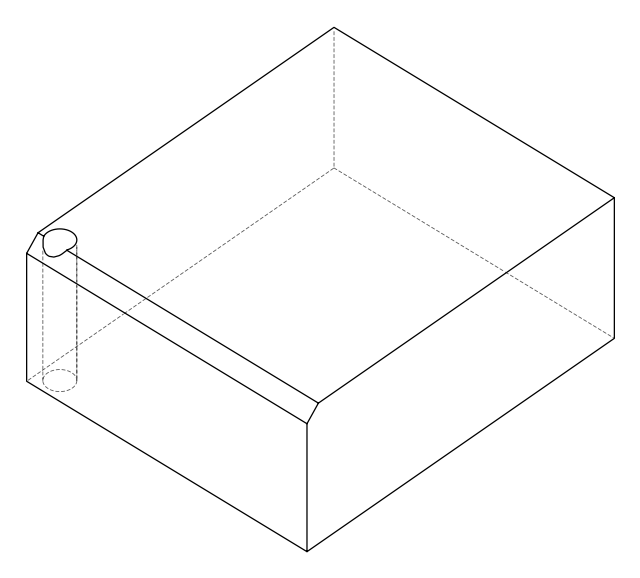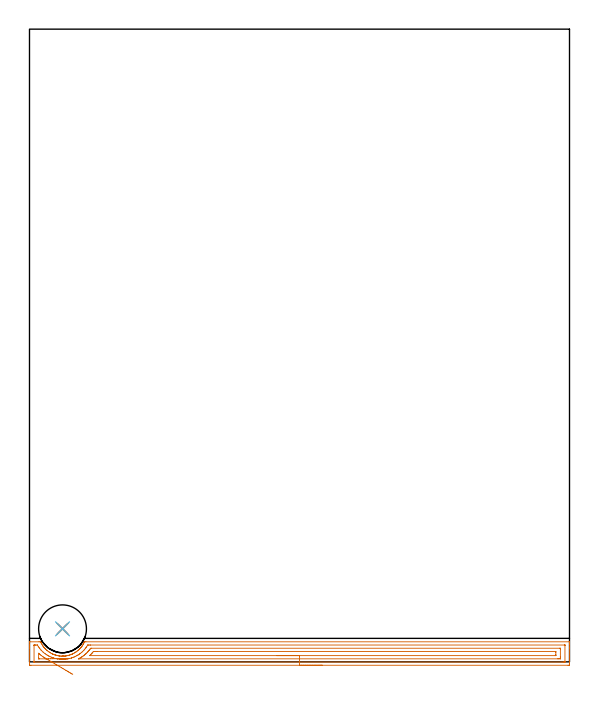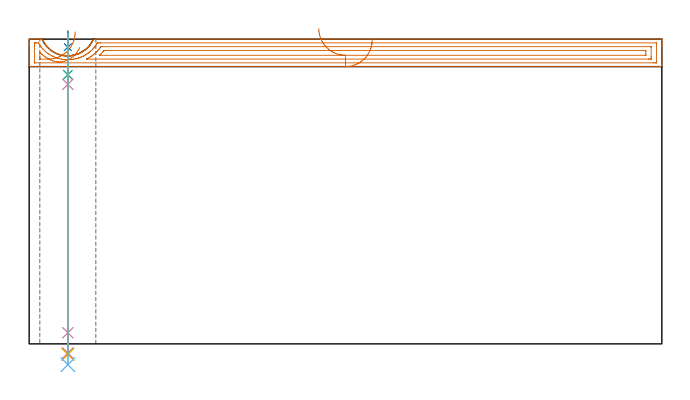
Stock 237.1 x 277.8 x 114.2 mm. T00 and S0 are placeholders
(PLAN: 6 operations, 5 tool changes, 9.4 min)
(1 AREA_MILL | FG_CHAMFER_SURFACE | UGT0205_001 | 7.75 min | 12579 mm3)
(2 SPOT_DRILL | STEP1HOLE | NXT0321_9005460120000 | 0.05 min | 176 mm3)
(3 DRILL_BLIND_HOLE_INTO_CENTER | STEP1HOLE | UGT0301_205 | 0.06 min | 595 mm3)
(4 GUN_DRILL_THROUGH_HOLE | STEP1HOLE | UGT0307_005 | 0.55 min | 5528 mm3)
(5 DRILL_TO_ENLARGE_THROUGH_HOLE | STEP1HOLE | NXT0301_102 | 0.48 min | 10006 mm3)
(6 DRILL_TO_ENLARGE_THROUGH_HOLE_1 | STEP1HOLE | UGT0301_051 | 0.5 min | 22990 mm3)
(TOOL UGT0205_001 | Chamfer Mill 20 x 3 x 45 deg. | D20 FL50 Z2)
(TOOL NXT0321_9005460120000 | NC Spot Drill, 142deg, 12mm, Carbide, Uncoated | D12 PA142 FL30 Z2)
(TOOL UGT0301_205 | Twist Drill 8.9 mm | D8.9 PA118 FL78 Z2)
(TOOL UGT0307_005 | Gun Drill 8.3 mm | D8.3 PA130 FL24 Z1)
(TOOL NXT0301_102 | Carbide Drill 13.5mm [860.1-1350-108A1-MM 2214] | D13.5 PA140 FL123 Z2)
(TOOL UGT0301_051 | Twist Drill 21 mm | D21 PA118 FL145 Z2)
(OP 1 AREA_MILL)
G17 G21 G94 G90
T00 M6
G54
G17 G0 G90 X128.55 Y-1.5 S1061 M3
G43 Z124.2 H0
Z113.9
G94 G1 X128.512 Z113.028 F250.
X128.398 Z112.164
X128.209 Z111.312
X127.947 Z110.48
X127.613 Z109.674
X127.21 Z108.9
X126.742 Z108.164
X126.21 Z107.472
X125.621 Z106.829
X124.978 Z106.24
X124.286 Z105.708
X123.55 Z105.24
X122.776 Z104.837
X121.97 Z104.503
X121.138 Z104.241
X120.287 Z104.052
X119.422 Z103.938
X118.55 Z103.9
X0.619
X0.071 Y-1.494 Z103.904
X0.01 Y-1.492 Z103.906
X0. Y-1.424 Z103.973
Y5.834 Z111.229
Y6.371 Z111.768
Y6.708 Z112.104
Y7.245 Z112.641
Y7.582 Z112.977
Y8.535 Z113.934
X0.003 Y8.67 Z114.062
X0.01 Y8.797 Z114.188
X0.172 Y8.8 Z114.2
X4.193
X4.845 Y8.805 Z114.195
X4.87 Y8.798 Z114.187
X4.878 Y8.792 Z114.182
X4.941 Y8.666 Z114.06
X5.028 Y8.478 Z113.878
X5.042 Y8.447 Z113.846
X5.086 Y8.358 Z113.757
X5.173 Y8.18 Z113.579
X5.384 Y7.803 Z113.201
X5.642 Y7.375 Z112.774
X5.935 Y6.933 Z112.333
X5.98 Y6.871 Z112.27
X6.066 Y6.752 Z112.149
X6.277 Y6.483 Z111.883
X6.349 Y6.393 Z111.791
X6.451 Y6.271 Z111.668
X6.642 Y6.042 Z111.441
X6.741 Y5.931 Z111.331
X6.798 Y5.868 Z111.268
X6.959 Y5.7 Z111.099
X7.122 Y5.543 Z110.942
X7.533 Y5.15 Z110.55
X7.69 Y5.012 Z110.412
X7.851 Y4.877 Z110.277
X8.266 Y4.562 Z109.961
X8.688 Y4.26 Z109.656
X8.744 Y4.223 Z109.62
X9.187 Y3.954 Z109.35
X9.637 Y3.703 Z109.101
X9.866 Y3.592 Z108.991
X10. Y3.528 Z108.925
X10.144 Y3.457 Z108.856
X10.33 Y3.368 Z108.766
X10.447 Y3.319 Z108.717
X10.529 Y3.284 Z108.682
X10.974 Y3.118 Z108.514
X11.105 Y3.075 Z108.47
X11.34 Y2.998 Z108.391
X11.422 Y2.969 Z108.365
X11.547 Y2.933 Z108.332
X11.585 Y2.922 Z108.321
X11.699 Y2.891 Z108.288
X11.787 Y2.868 Z108.261
X11.867 Y2.845 Z108.239
X12.315 Y2.737 Z108.135
X12.761 Y2.652 Z108.051
X12.903 Y2.631 Z108.03
X13.045 Y2.611 Z108.008
X13.127 Y2.601 Z107.994
X13.208 Y2.588 Z107.983
X13.654 Y2.541 Z107.938
X14.1 Y2.514 Z107.911
X14.261 Y2.509 Z107.908
X14.377 Y2.507 Z107.904
X14.463 Y2.504 Z107.902
X14.507 Y2.503
X14.547 Y2.502 Z107.901
X14.578 Y2.503 Z107.902
X14.763 Y2.51 Z107.905
X14.843 Y2.513 Z107.91
X14.914 Y2.516 Z107.911
X14.993 Y2.518 Z107.914
X15.23 Y2.534 Z107.931
X15.44 Y2.549 Z107.945
X15.807 Y2.591 Z107.984
X15.886 Y2.599 Z107.994
X15.969 Y2.61 Z108.009
X16.098 Y2.631 Z108.029
X16.333 Y2.667 Z108.065
X16.779 Y2.757 Z108.153
X17.135 Y2.843 Z108.243
X17.226 Y2.866 Z108.265
X17.594 Y2.974 Z108.372
X17.671 Y2.996 Z108.395
X18.119 Y3.15 Z108.549
X18.191 Y3.178 Z108.577
X18.284 Y3.213 Z108.613
X18.487 Y3.293 Z108.689
X18.564 Y3.322 Z108.719
X18.671 Y3.368 Z108.766
X18.887 Y3.473 Z108.873
X18.98 Y3.519 Z108.919
X19.381 Y3.718 Z109.114
X19.457 Y3.755 Z109.152
X19.888 Y3.999 Z109.394
X20.033 Y4.087 Z109.486
X20.312 Y4.259 Z109.658
X20.349 Y4.284 Z109.684
X20.721 Y4.556 Z109.95
X20.8 Y4.613 Z110.009
X21.242 Y4.955 Z110.353
X21.467 Y5.151 Z110.548
X21.806 Y5.47 Z110.867
X22.135 Y5.798 Z111.196
X22.168 Y5.834 Z111.232
X22.356 Y6.041 Z111.441
X22.376 Y6.066 Z111.466
X22.545 Y6.271 Z111.667
X22.657 Y6.404 Z111.803
X22.699 Y6.455 Z111.854
X22.818 Y6.608 Z112.007
X22.895 Y6.708 Z112.105
X22.954 Y6.784 Z112.183
X23.028 Y6.878 Z112.277
X23.067 Y6.933 Z112.333
X23.207 Y7.145 Z112.545
X23.358 Y7.375 Z112.774
X23.627 Y7.825 Z113.224
X23.655 Y7.878 Z113.277
X23.731 Y8.019 Z113.414
X23.848 Y8.236 Z113.634
X23.92 Y8.371 Z113.768
X23.961 Y8.456 Z113.853
X23.986 Y8.509 Z113.905
X24.091 Y8.723 Z114.11
X24.131 Y8.801 Z114.184
X24.741 Y8.8 Z114.2
X236.928
X237.09 Y8.797 Z114.188
X237.097 Y8.67 Z114.062
X237.1 Y8.535 Z113.934
Y8.256 Z113.655
Y7.582 Z112.977
Y6.371 Z111.768
Y5.834 Z111.229
X237.099 Y-0.551 Z104.846
X237.094 Y-1.156 Z104.242
X237.09 Y-1.493 Z103.904
X236.83 Y-1.497 Z103.902
X236.481 Y-1.5 Z103.9
X118.55
Y-0.086 Z105.314
X2.205 Y-0.085 Z105.315
X2.054 Y-0.083 Z105.317
X2.019 Y-0.08 Z105.32
X2.01 Y-0.078 Z105.322
X2.006 Y-0.068 Z105.332
X2.003 Y-0.037 Z105.363
X2. Y0.115 Z105.515
Y7.105 Z112.505
X2.002 Y7.237 Z112.637
X2.007 Y7.343 Z112.743
X2.01 Y7.373 Z112.773
X2.02 Y7.379 Z112.779
X2.06 Y7.381 Z112.781
X2.406 Y7.385 Z112.785
X2.607
X3.299 Y7.383 Z112.783
X3.398 Y7.381 Z112.781
X3.452 Y7.379 Z112.779
X3.886 Y6.708 Z112.108
X4.193 Y6.25 Z111.65
X4.51 Y5.834 Z111.234
X5.086 Y5.149 Z110.549
X5.263 Y4.961 Z110.361
X5.98 Y4.271 Z109.671
X6.189 Y4.087 Z109.487
X6.873 Y3.556 Z108.956
X7.355 Y3.213 Z108.613
X7.766 Y2.96 Z108.36
X8.4 Y2.594 Z107.994
X8.66 Y2.465 Z107.865
X8.922 Y2.339 Z107.739
X9.553 Y2.057 Z107.457
X10.027 Y1.876 Z107.276
X10.447 Y1.734 Z107.134
X10.565 Y1.697 Z107.097
X11.334 Y1.477 Z106.877
X11.34 Y1.475 Z106.875
X11.383 Y1.466 Z106.866
X12.233 Y1.294 Z106.694
X12.443 Y1.261 Z106.661
X13.127 Y1.172 Z106.572
X13.461 Y1.139 Z106.539
X14.02 Y1.106 Z106.506
X14.397 Y1.097 Z106.497
X14.914 Y1.105 Z106.505
X15.266 Y1.121 Z106.521
X15.807 Y1.163 Z106.563
X16.085 Y1.194 Z106.594
X16.701 Y1.283 Z106.683
X16.86 Y1.309 Z106.709
X17.594 Y1.459 Z106.859
X17.6 Y1.46 Z106.86
X17.623 Y1.466 Z106.866
X18.298 Y1.651 Z107.051
X18.38 Y1.675 Z107.075
X18.487 Y1.71 Z107.11
X18.962 Y1.875 Z107.275
X19.381 Y2.033 Z107.433
X19.604 Y2.121 Z107.521
X20.079 Y2.339 Z107.739
X20.236 Y2.415 Z107.815
X20.274 Y2.434 Z107.834
X20.792 Y2.707 Z108.107
X21.168 Y2.918 Z108.318
X21.354 Y3.031 Z108.431
X21.645 Y3.213 Z108.613
X21.889 Y3.381 Z108.781
X22.061 Y3.504 Z108.904
X22.396 Y3.759 Z109.159
X22.817 Y4.087 Z109.487
X22.891 Y4.149 Z109.549
X22.954 Y4.204 Z109.604
X23.347 Y4.576 Z109.976
X23.745 Y4.961 Z110.361
X23.795 Y5.012 Z110.412
X23.848 Y5.068 Z110.468
X24.203 Y5.487 Z110.887
X24.493 Y5.834 Z111.234
X24.602 Y5.971 Z111.371
X24.741 Y6.152 Z111.552
X24.97 Y6.485 Z111.885
X25.117 Y6.708 Z112.108
X25.406 Y7.161 Z112.561
X25.493 Y7.296 Z112.696
X25.554 Y7.379 Z112.779
X25.635 Y7.381 Z112.781
X25.837 Y7.384 Z112.784
X26.528 Y7.386 Z112.786
X26.729
X234.895 Y7.385 Z112.785
X235.046 Y7.383 Z112.783
X235.082 Y7.38 Z112.78
X235.09 Y7.377 Z112.777
X235.094 Y7.368 Z112.768
X235.097 Y7.337 Z112.737
X235.1 Y7.185 Z112.585
Y0.195 Z105.595
X235.098 Y0.063 Z105.463
X235.093 Y-0.043 Z105.357
X235.09 Y-0.073 Z105.327
X235.08 Y-0.079 Z105.321
X235.04 Y-0.081 Z105.319
X234.694 Y-0.085 Z105.315
X234.493 Y-0.086 Z105.314
X233.801
X118.55
Y1.328 Z106.728
X21.921 Y1.329 Z106.729
X21.641 Y1.33 Z106.73
X21.561 Y1.332 Z106.732
X21.548 Y1.333 Z106.733
X21.587 Y1.356 Z106.756
X21.967 Y1.557 Z106.957
X22.061 Y1.609 Z107.009
X22.529 Y1.882 Z107.282
X22.954 Y2.142 Z107.542
X23.075 Y2.221 Z107.621
X23.247 Y2.339 Z107.739
X23.591 Y2.591 Z107.991
X23.848 Y2.782 Z108.182
X24.091 Y2.975 Z108.375
X24.384 Y3.213 Z108.613
X24.573 Y3.377 Z108.777
X24.741 Y3.529 Z108.929
X25.029 Y3.805 Z109.205
X25.316 Y4.087 Z109.487
X25.471 Y4.247 Z109.647
X25.635 Y4.424 Z109.824
X25.885 Y4.716 Z110.116
X26.089 Y4.961 Z110.361
X26.282 Y5.201 Z110.601
X26.528 Y5.516 Z110.916
X26.664 Y5.701 Z111.101
X26.765 Y5.834 Z111.234
X26.867 Y5.964 Z111.364
X27.141 Y5.969 Z111.369
X27.282 Y5.971 Z111.371
X232.768
X232.907 Y5.97 Z111.37
X233.047 Y5.966 Z111.366
X233.08 Y5.965 Z111.365
X233.09 Y5.946 Z111.346
X233.095 Y5.897 Z111.297
X233.098 Y5.834 Z111.234
X233.1 Y5.646 Z111.046
Y2.151 Z107.551
X233.093 Y1.466 Z106.866
X233.09 Y1.372 Z106.772
X233.085 Y1.335 Z106.735
X233.043 Y1.333 Z106.733
X232.907 Y1.331 Z106.731
X232.154 Y1.329 Z106.729
X232.014 Y1.328 Z106.728
X118.55
Y2.743 Z108.143
X26.528
X26.477 Y2.744 Z108.144
X26.447 Y2.747 Z108.147
X26.434 Y2.748 Z108.148
X26.438 Y2.756 Z108.156
X26.469 Y2.794 Z108.194
X26.49 Y2.816 Z108.216
X26.528 Y2.853 Z108.253
X26.712 Y3.033 Z108.433
X26.891 Y3.213 Z108.613
X27.149 Y3.48 Z108.88
X27.422 Y3.778 Z109.178
X27.566 Y3.945 Z109.345
X27.687 Y4.087 Z109.487
X27.971 Y4.423 Z109.823
X28.08 Y4.55 Z109.95
X28.315 Y4.553 Z109.953
X28.729 Y4.556 Z109.956
X29.208 Y4.557 Z109.957
X29.621
X230.96
X231.007 Y4.556 Z109.956
X231.057 Y4.553 Z109.953
X231.089 Y4.551 Z109.951
X231.091 Y4.508 Z109.908
X231.1 Y4.107 Z109.507
Y3.233 Z108.633
X231.097 Y2.786 Z108.186
X231.094 Y2.76 Z108.16
X231.091 Y2.752 Z108.152
X231.08 Y2.75 Z108.15
X230.997 Y2.745 Z108.145
X230.868 Y2.743 Z108.143
X118.55
X117.678 Z108.181
X116.814 Z108.295
X115.962 Z108.483
X115.13 Z108.746
X114.324 Z109.08
X113.55 Z109.482
X112.814 Z109.951
X112.122 Z110.482
X111.479 Z111.072
X110.89 Z111.715
X110.359 Z112.407
X109.89 Z113.143
X109.487 Z113.917
X109.153 Z114.722
X108.891 Z115.555
X108.702 Z116.406
X108.588 Z117.271
X108.55 Z118.143
G0 Z124.2
X17.221 Y1.513
Z116.915
G1 X17.198 Z116.043
X17.1 Y1.511 Z115.176
X16.927 Y1.508 Z114.321
X16.68 Y1.503 Z113.484
X16.36 Y1.497 Z112.672
X15.972 Y1.49 Z111.891
X15.516 Y1.482 Z111.147
X14.998 Y1.473 Z110.446
X14.421 Y1.462 Z109.792
X13.788 Y1.451 Z109.191
X13.106 Y1.439 Z108.647
X12.379 Y1.425 Z108.165
X11.613 Y1.412 Z107.749
X10.813 Y1.397 Z107.4
X9.986 Y1.382 Z107.123
X9.138 Y1.367 Z106.919
X8.275 Y1.351 Z106.789
X7.405 Y1.336 Z106.736
X7.153 Y1.331 Z106.731
X7.012 Y1.329 Z106.729
X4.332
X4.193 Y1.33 Z106.73
X4.053 Y1.333 Z106.733
X4.02 Y1.335 Z106.735
X4.01 Y1.354 Z106.754
X4.005 Y1.403 Z106.803
X4.002 Y1.466 Z106.866
X4. Y1.654 Z107.054
X4.001 Y3.59 Z108.99
X4.004 Y3.715 Z109.115
X4.007 Y3.76 Z109.16
X4.015 Y3.756 Z109.156
X4.063 Y3.713 Z109.113
X4.193 Y3.594 Z108.994
X4.616 Y3.213 Z108.613
X5.086 Y2.843 Z108.243
X5.763 Y2.339 Z107.739
X5.98 Y2.186 Z107.586
X6.427 Y1.902 Z107.302
X6.873 Y1.645 Z107.045
X7.184 Y1.466 Z106.866
X7.405 Y1.336 Z106.736
X8.089 Y0.932 Z106.375
X8.798 Y0.514 Z106.085
X9.526 Y0.085 Z105.867
X10.267 Y-0.352 Z105.725
X11.016 Y-0.793 Z105.657
X11.768 Y-1.236 Z105.666
X12.516 Y-1.677 Z105.751
X13.255 Y-2.113 Z105.911
X13.978 Y-2.54 Z106.145
X14.682 Y-2.954 Z106.452
X15.36 Y-3.354 Z106.829
X16.007 Y-3.735 Z107.272
X16.618 Y-4.096 Z107.78
X17.189 Y-4.432 Z108.347
X17.715 Y-4.742 Z108.97
X18.192 Y-5.024 Z109.644
X18.617 Y-5.274 Z110.364
X18.986 Y-5.492 Z111.124
G0 Z124.2
M5
M2
(OP 2 SPOT_DRILL)
G17 G21 G94 G90
T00 M6
G54
G17 G0 G90 X14.5 Y14.5 S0 M3
G43 Z124.2 H0
G94 G81 G98 Z111.2 F250. R117.2
G80
M5
M2
(OP 3 DRILL_BLIND_HOLE_INTO_CENTER)
G17 G21 G94 G90
T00 M6
G54
G17 G0 G90 X14.5 Y14.5 S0 M3
G43 Z124.2 H0
G94 G81 G98 Z100.85 F250. R116.2
G80
M5
M2
(OP 4 GUN_DRILL_THROUGH_HOLE)
G17 G21 G94 G90
T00 M6
G54
G17 G0 G90 X14.5 Y14.5 M8
G43 Z124.2 H0
Z111.798
S716 M3
G94 G1 Z97.258 F125. M26
G4 X.084
Z4.15 F250.
G4 X.084
Z-3.435 F125.
G4 X.084
M5
M9
G0 Z111.798
Z124.2
M2
(OP 5 DRILL_TO_ENLARGE_THROUGH_HOLE)
G17 G21 G94 G90
T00 M6
G54
G17 G0 G90 X14.5 Y14.5 S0 M3
G43 Z124.2 H1
G94 G73 G98 Z-3.957 F250. Q13.129 R116.2
G80
M5
M2
(OP 6 DRILL_TO_ENLARGE_THROUGH_HOLE_1)
G17 G21 G94 G90
T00 M6
G54
G17 G0 G90 X14.5 Y14.5 S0 M3
G43 Z124.2 H0
G94 G73 G98 Z-7.809 F250. Q20.335 R116.2
G80
M5
M2
